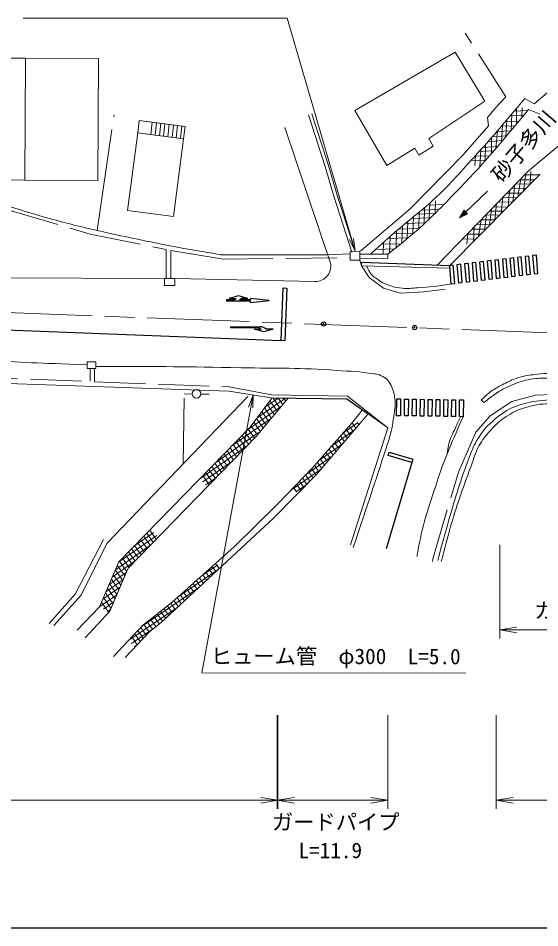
# Model space of a CAD drawing. Units: millimetres, scale not verified. Extents: x 40000 to 680000, y 20000 to 380000.
# Drawn here: x 103402 to 164707, y 205000 to 312000 of the extents above; entities that cross this region are included whole.
import ezdxf
from ezdxf.enums import TextEntityAlignment as Align

# ---------------------------------------------------------------- set-up
doc = ezdxf.new("R2010")
doc.units = ezdxf.units.MM
doc.header["$LTSCALE"] = 1000
doc.header["$PDMODE"] = 32
doc.header["$PDSIZE"] = 500
for name, pattern in [('CHAIN', [18.5, 12, -1.5, 3.5, -1.5]), ('DASHED', [7.5, 6, -1.5]), ('LONG_DASHED_DOTTED', [15.25, 12, -1.5, 0.25, -1.5])]:
    doc.linetypes.add(name, pattern=pattern)
for name, color, linetype, lineweight in [('M-BMK', 2, 'CHAIN', 13), ('M-STR-HTXT', 7, 'Continuous', 13), ('M-STR-STR1', 1, 'Continuous', 25), ('M-STR-STRC', 7, 'Continuous', 25), ('M-TTL-BAND', 7, 'Continuous', 25), ('M-WORK', 1, 'Continuous', 13)]:
    doc.layers.add(name, color=color, linetype=linetype, lineweight=lineweight)
doc.layers.add('M-OTRS', color=6, linetype='Continuous')
doc.styles.add('ＭＳ ゴシック', font='')
doc.styles.get('ＭＳ ゴシック').set_extended_font_data('MS Gothic')

# ---------------------------------------------------------------- blocks, each defined once
blk = doc.blocks.new('open_arrow')
at = {"color": 0, "linetype": 'Continuous', "lineweight": -2}
blk.add_lwpolyline([(7.5, 1.25), (0, 0), (7.5, -1.25)], dxfattribs=at)

msp = doc.modelspace()

# ---------------------------------------------------------------- hatches: boundary and pattern name
at = {"layer": 'M-WORK'}
h = msp.add_hatch(dxfattribs=at)
h.set_pattern_fill('USER', color=256, style=0, pattern_type=2)
h.set_pattern_definition([(35, (124749, 257825), (-286.788, 409.576), []), (125, (124749, 257825), (-409.576, -286.788), [])])
h.paths.add_polyline_path([(124749, 257825), (125651, 256889), (129878, 261227), (135149, 267309), (133208, 267320), (130667, 263901)])
h = msp.add_hatch(dxfattribs=at)
h.set_pattern_fill('USER', color=256, style=0, pattern_type=2)
h.set_pattern_definition([(35, (135408, 256436), (-286.788, 409.576), []), (125, (135408, 256436), (-409.576, -286.788), [])])
h.paths.add_polyline_path([(135408, 256436), (136421, 256236), (138477, 258311), (143508, 264246), (142854, 264683), (138362, 259561)])
h = msp.add_hatch(dxfattribs=at)
h.set_pattern_fill('USER', color=256, style=0, pattern_type=2)
h.set_pattern_definition([(35, (112960, 242770), (-286.788, 409.576), []), (125, (112960, 242770), (-409.576, -286.788), [])])
h.paths.add_polyline_path([(112960, 242770), (114021, 242114), (114156, 242261), (116314, 247303), (119858, 250942), (118970, 251893), (115214, 248037)])
h = msp.add_hatch(dxfattribs=at)
h.set_pattern_fill('USER', color=256, style=0, pattern_type=2)
h.set_pattern_definition([(34, (116414, 238845), (-279.596, 414.519), []), (125, (116414, 238845), (-409.576, -286.788), [])])
h.paths.add_polyline_path([(116414, 238845), (117080, 237961), (118854, 239861), (120199, 240924), (124200, 244641), (127112, 247348), (126680, 247929), (122532, 244226), (118228, 240713), (118015, 240543)])

# ---------------------------------------------------------------- linework, layer by layer
at = {"layer": 'M-BMK'}
msp.add_line((100087, 277438), (166834, 274954), dxfattribs=at)
at = {"layer": 'M-OTRS'}
for p in [(139295, 276031), (149996, 275604)]:
    msp.add_point(p, dxfattribs=at)
at = {"layer": 'M-STR-HTXT'}
for p, q in [((160000, 250039), (160000, 239039)), ((160000, 240039), (182989, 240039)), ((133855, 230000), (133855, 219000)), ((133922, 230000), (133922, 219000)), ((146865, 230000), (146865, 219000)), ((159567, 230000), (159567, 219000)), ((64604, 220000), (133922, 220000)), ((133855, 220000), (146865, 220000)), ((159567, 220000), (245235, 220000))]:
    msp.add_line(p, q, dxfattribs=at)
for points in [[(143009, 284580), (135000, 312000), (104000, 312000)], [(131003, 267679), (125000, 235000), (156030, 234951)]]:
    msp.add_lwpolyline(points, dxfattribs=at)
at = {"layer": 'M-STR-STR1'}
for p, q in [((154083, 282887), (143732, 283262)), ((133122, 267334), (142015, 267226)), ((142015, 267226), (144537, 265459))]:
    msp.add_line(p, q, dxfattribs=at)
at = {"layer": 'M-STR-STRC'}
for p, q in [((128646, 278871), (127903, 278871)), ((127903, 278871), (127903, 278721)), ((130703, 278721), (127903, 278721)), ((130703, 278871), (129416, 278871)), ((130403, 279021), (129603, 279021)), ((130703, 279021), (130703, 278871)), ((130703, 278571), (130703, 278721)), ((99522, 275449), (134293, 274073)), ((128357, 275713), (128357, 275563)), ((128357, 275713), (131842, 275713)), ((131599, 275563), (128357, 275563)), ((133357, 275413), (132557, 275413)), ((149676, 259738), (146659, 249578))]:
    msp.add_line(p, q, dxfattribs=at)
for points in [[(159418, 283532), (159598, 281391), (160045, 281445), (159865, 283587)], [(160307, 283640), (160487, 281498), (160934, 281553), (160754, 283694)], [(161197, 283748), (161377, 281606), (161824, 281660), (161644, 283802)], [(162086, 283855), (162266, 281714), (162713, 281768), (162533, 283909)], [(162975, 283963), (163155, 281821), (163602, 281875), (163422, 284017)], [(163864, 284070), (164044, 281929), (164491, 281983), (164311, 284124)], [(154083, 282887), (154263, 280746), (154710, 280800), (154530, 282941)], [(154972, 282995), (155152, 280853), (155599, 280907), (155419, 283049)], [(155861, 283102), (156041, 280961), (156488, 281015), (156308, 283156)], [(156751, 283210), (156931, 281068), (157378, 281122), (157198, 283264)], [(157640, 283317), (157820, 281176), (158267, 281230), (158087, 283371)], [(158529, 283425), (158709, 281283), (159156, 281337), (158976, 283479)], [(134293, 274073), (134525, 280277), (134964, 280261), (134731, 274057)], [(148349, 267206), (148326, 265236), (147876, 265242), (147899, 267212)], [(149272, 267192), (149249, 265222), (148799, 265228), (148822, 267199)], [(150195, 267178), (150172, 265208), (149722, 265215), (149745, 267185)], [(151118, 267164), (151094, 265194), (150645, 265201), (150668, 267171)], [(152041, 267150), (152017, 265180), (151568, 265187), (151591, 267157)], [(152964, 267137), (152940, 265166), (152490, 265173), (152514, 267143)], [(153887, 267123), (153863, 265153), (153413, 265159), (153437, 267130)], [(154810, 267109), (154786, 265139), (154336, 265146), (154360, 267116)], [(155733, 267095), (155709, 265125), (155259, 265132), (155283, 267102)], [(149676, 259738), (146892, 260551), (147011, 260958), (149794, 260145)]]:
    msp.add_lwpolyline(points, close=True, dxfattribs=at)
for points in [[(130403, 279021), (129303, 279321), (128203, 279021), (129003, 279021)], [(130703, 278571), (132903, 278796), (130703, 279021)], [(133357, 275413), (132257, 275113), (131157, 275413), (131957, 275413)]]:
    msp.add_lwpolyline(points, dxfattribs=at)
for centre, radius, start, end in [((128646, 279371), 500, 269.99998, 315.573), ((128889, 279721), 1000, 269.99999, 270.00001), ((128889, 279721), 1000, 301.78833, 315.573), ((131599, 275063), 500, 44.427, 90.00002), ((131842, 274713), 1000, 44.427, 90.00001)]:
    msp.add_arc(centre, radius, start, end, dxfattribs=at)
at = {"layer": 'M-TTL-BAND'}
msp.add_line((40000, 205000), (579000, 205000), dxfattribs=at)
at = {"layer": 'M-WORK'}
for p, q in [((164062, 301919), (172506, 309190)), ((142957, 301129), (154743, 307990)), ((154743, 307990), (158261, 302220)), ((158261, 302220), (151682, 297857)), ((162940, 302553), (164062, 301919)), ((137907, 300751), (139841, 294806)), ((146722, 294656), (142957, 301129)), ((158552, 300334), (159511, 301439)), ((161420, 300738), (161346, 298797)), ((163257, 301140), (161708, 301077)), ((161976, 301405), (161957, 299552)), ((162629, 301461), (162596, 300344)), ((163370, 301248), (164732, 300710)), ((118172, 299881), (122998, 299252)), ((119005, 298305), (119163, 299752)), ((119501, 298240), (119660, 299698)), ((119997, 298176), (120155, 299623)), ((137526, 300627), (139461, 294682)), ((158666, 299343), (158552, 300334)), ((160645, 299813), (162217, 299860)), ((160830, 300037), (160697, 298023)), ((161249, 300528), (162841, 300591)), ((163355, 294020), (170657, 300118)), ((120493, 298111), (120651, 299558)), ((120989, 298046), (121147, 299493)), ((121485, 297982), (121643, 299429)), ((121980, 297917), (122139, 299364)), ((122476, 297852), (122635, 299299)), ((140040, 283415), (134745, 299153)), ((155695, 295945), (158666, 299343)), ((159721, 298726), (159545, 296665)), ((159655, 298671), (161285, 298750)), ((160193, 299290), (161799, 299354)), ((160194, 297434), (160309, 299423)), ((118013, 298434), (122839, 297805)), ((151682, 297857), (152175, 296943)), ((158584, 297444), (160326, 297605)), ((159050, 297976), (159013, 296035)), ((159099, 298031), (160794, 298143)), ((150029, 296696), (146722, 294656)), ((150486, 295887), (150029, 296696)), ((152175, 296943), (150486, 295887)), ((157574, 296313), (159321, 296391)), ((157769, 296532), (157653, 294498)), ((158005, 296794), (159757, 296906)), ((158336, 297165), (158276, 295205)), ((149472, 289565), (155695, 295945)), ((157060, 294659), (157164, 295867)), ((157065, 295757), (158825, 295826)), ((156602, 295242), (158381, 295312)), ((152644, 282939), (163355, 294020)), ((164763, 293651), (154083, 282887)), ((163054, 293709), (162808, 291681)), ((162936, 293587), (164682, 293569)), ((163662, 293964), (163583, 292462)), ((161775, 292385), (161523, 290386)), ((161882, 292496), (163583, 292462)), ((162476, 293111), (162132, 291000)), ((162367, 292998), (164084, 292967)), ((140516, 291060), (142628, 284458)), ((140897, 291182), (143009, 284580)), ((158547, 291671), (155983, 289198)), ((160850, 291429), (162529, 291400)), ((161155, 291744), (160990, 289848)), ((161399, 291996), (163097, 291972)), ((151509, 290013), (153437, 290087)), ((151787, 290263), (151711, 288352)), ((152454, 290499), (152399, 289040)), ((159634, 290171), (159416, 288262)), ((159851, 290395), (161493, 290355)), ((160352, 290913), (160155, 289007)), ((160352, 290913), (162017, 290883)), ((143697, 284676), (149472, 289565)), ((150235, 288938), (152399, 289040)), ((150522, 289179), (150481, 287242)), ((150842, 289429), (152844, 289484)), ((151162, 289707), (151113, 287810)), ((155263, 288504), (155775, 289414)), ((155263, 288504), (155983, 289198)), ((155263, 288504), (156191, 288983)), ((155941, 289242), (155365, 288686)), ((156025, 289155), (155449, 288600)), ((155468, 288868), (155900, 289285)), ((155858, 289328), (155570, 289050)), ((155634, 288696), (156066, 289112)), ((155672, 289232), (155816, 289371)), ((156191, 288983), (155775, 289414)), ((156108, 289069), (155820, 288791)), ((156006, 288887), (156150, 289026)), ((158448, 288944), (158196, 287032)), ((159031, 289547), (158805, 287646)), ((158810, 289318), (160445, 289300)), ((159291, 289815), (160923, 289781)), ((148882, 287835), (151240, 287923)), ((149188, 288088), (149112, 286079)), ((149628, 288442), (151852, 288498)), ((149848, 288630), (149791, 286720)), ((157797, 288270), (157508, 286339)), ((157797, 288270), (159416, 288262)), ((158377, 288870), (159993, 288844)), ((147882, 286983), (147812, 284995)), ((148104, 287191), (150481, 287242)), ((148556, 287566), (148479, 285530)), ((156756, 287193), (158355, 287193)), ((156979, 287424), (156924, 285751)), ((157303, 287759), (158899, 287741)), ((146853, 286084), (149234, 286153)), ((147117, 286329), (147034, 284377)), ((147492, 286654), (149902, 286723)), ((155611, 286008), (157213, 286041)), ((156246, 286665), (156142, 285402)), ((156196, 286613), (157778, 286611)), ((143539, 284586), (143697, 284676)), ((145421, 284800), (147668, 284870)), ((146084, 285403), (148414, 285472)), ((146332, 285634), (146297, 284227)), ((143732, 283262), (143732, 282887)), ((143732, 282887), (154130, 282590)), ((91793, 281497), (120593, 281372)), ((121795, 281372), (138282, 281023)), ((128147, 268144), (91159, 269411)), ((113833, 250213), (130396, 267506)), ((123860, 267766), (122906, 267800)), ((124857, 267769), (125846, 267780)), ((133231, 267700), (142121, 267551)), ((142121, 267551), (146865, 263828)), ((122906, 267303), (122793, 259567)), ((130667, 263901), (133208, 267320)), ((131348, 262736), (135149, 267309)), ((157806, 267070), (158182, 266789)), ((144537, 265459), (138477, 258311)), ((142558, 264316), (143858, 265935)), ((144537, 265459), (146865, 263828)), ((137977, 259124), (142558, 264316)), ((115214, 248037), (130667, 263901)), ((146865, 263828), (142448, 250044)), ((116314, 247303), (131348, 262736)), ((133912, 254871), (137977, 259124)), ((138477, 258311), (133443, 253230)), ((128783, 249805), (133912, 254871)), ((133443, 253230), (120199, 240924)), ((110081, 244232), (113411, 250682)), ((110784, 244138), (113833, 250213)), ((121512, 243316), (128783, 249805)), ((112960, 242770), (115214, 248037)), ((114156, 242261), (116314, 247303)), ((107032, 240784), (110081, 244232)), ((107571, 240573), (110784, 244138)), ((118015, 240543), (121512, 243316)), ((110313, 239997), (112960, 242770)), ((111271, 239118), (114156, 242261)), ((120199, 240924), (118854, 239861)), ((114585, 236905), (118015, 240543)), ((118854, 239861), (115977, 236780))]:
    msp.add_line(p, q, dxfattribs=at)
at = {"layer": 'M-WORK', "linetype": 'LONG_DASHED_DOTTED'}
msp.add_line((112678, 287033), (114746, 301111), dxfattribs=at)
at = {"layer": 'M-WORK', "linetype": 'DASHED'}
for p, q in [((139461, 294682), (140516, 291060)), ((140897, 291182), (139841, 294806)), ((142427, 284264), (139622, 284166)), ((128147, 268144), (133122, 267334))]:
    msp.add_line(p, q, dxfattribs=at)
for points in [[(159511, 301439), (160728, 302748), (155943, 310242)], [(104197, 292948), (99913, 292973), (100241, 307304), (104275, 307304)], [(84315, 293550), (94394, 291861), (102310, 289433), (111862, 286584), (120798, 284795), (120775, 281348)], [(121338, 281371), (121338, 284655), (127342, 283670), (142431, 283820)], [(143542, 284226), (146847, 284227), (146847, 283742), (143547, 283788)], [(143549, 283533), (143732, 282887), (144662, 281496), (146351, 280245), (148290, 279651), (151073, 279807), (153591, 280136)], [(89829, 271557), (89840, 270064), (111874, 269284), (111863, 270788)], [(112350, 270788), (112350, 269229), (128184, 268635), (133231, 267700)], [(152108, 248088), (152131, 248393), (155133, 258596), (157174, 263287), (158863, 265210), (161419, 266899), (164187, 267649), (167377, 267766), (181238, 267250), (213089, 265679), (239522, 264624), (245972, 264225)]]:
    msp.add_lwpolyline(points, dxfattribs=at)
at = {"layer": 'M-WORK'}
for points in [[(104275, 307304), (112836, 307257), (112757, 292901), (104197, 292948)], [(117445, 298509), (122839, 297805), (123028, 299248), (117633, 299952)], [(117445, 298509), (122839, 297805), (121648, 288674), (116254, 289378)], [(142424, 284575), (142434, 283522), (143549, 283533), (143539, 284586)], [(120593, 281372), (121795, 281372), (121795, 280552), (120593, 280552)], [(111502, 271570), (112513, 271570), (112513, 270788), (111502, 270788)]]:
    msp.add_lwpolyline(points, close=True, dxfattribs=at)
msp.add_circle((124364, 267803), 500, dxfattribs=at)
msp.add_arc((138321, 282837), 1814, 268.78887, 18.59328, dxfattribs=at)
for points, knots in [([(144802, 284227), (146328, 285623), (146732, 285986), (147992, 287088), (149620, 288512), (150646, 289180), (152229, 290653), (154358, 292634), (155388, 293911), (157342, 296064), (159592, 298542), (160295, 299395), (162940, 302553)], [0, 0, 0, 0, 1, 1, 1, 2, 2, 2, 3, 3, 3, 4, 4, 4, 4]), ([(146847, 284227), (148478, 285498), (148927, 285881), (150208, 287002), (152312, 288842), (153361, 290015), (155306, 292022), (158637, 295459), (159636, 296763), (163370, 301248)], [0, 0, 0, 0, 1, 1, 1, 2, 2, 2, 3, 3, 3, 3]), ([(84611, 294191), (89620, 293234), (91272, 292919), (95541, 292103), (95541, 292103), (95541, 292103), (95541, 292103), (99871, 290721), (102253, 289802), (106627, 288566), (108974, 287903), (110300, 287572), (112678, 287033), (116021, 286276), (117900, 285882), (121263, 285219), (123574, 284764), (124883, 284586), (127204, 284187), (127239, 284182), (127258, 284176), (127293, 284172), (127400, 284161), (127461, 284159), (127569, 284150), (127569, 284150), (127569, 284150), (127569, 284150), (132277, 284157), (133748, 284159), (139622, 284166)], [0, 0, 0, 0, 1, 1, 1, 2, 2, 2, 3, 3, 3, 4, 4, 4, 5, 5, 5, 6, 6, 6, 7, 7, 7, 8, 8, 8, 9, 9, 9, 10, 10, 10, 10]), ([(144368, 282869), (144487, 282532), (144551, 282404), (144725, 282137), (144998, 281717), (145251, 281546), (145663, 281262), (146250, 280856), (146622, 280670), (147305, 280464), (147775, 280323), (148051, 280274), (148540, 280230), (149240, 280167), (149637, 280242), (150338, 280277), (151880, 280353), (152412, 280468), (154263, 280746)], [0, 0, 0, 0, 1, 1, 1, 2, 2, 2, 3, 3, 3, 4, 4, 4, 5, 5, 5, 6, 6, 6, 6]), ([(90241, 272269), (91897, 272277), (92352, 272265), (93703, 272218), (95879, 272142), (97090, 271944), (99262, 271796), (104037, 271469), (105588, 271448), (111502, 271233)], [0, 0, 0, 0, 1, 1, 1, 2, 2, 2, 3, 3, 3, 3]), ([(112513, 271045), (120792, 271012), (122920, 271021), (129589, 270881), (133987, 270788), (136459, 270895), (140847, 270576), (142544, 270452), (143502, 270429), (145186, 270177), (145454, 270137), (145614, 270137), (145866, 270037), (146464, 269798), (146823, 269546), (147132, 268981), (147447, 268407), (147553, 268034), (147648, 267386), (147799, 266369), (147608, 265780), (147484, 264759), (147403, 264092), (147315, 263724), (147156, 263071), (147007, 262459), (146861, 262134), (146671, 261534), (145202, 256904), (144685, 255450), (142762, 249729)], [0, 0, 0, 0, 1, 1, 1, 2, 2, 2, 3, 3, 3, 4, 4, 4, 5, 5, 5, 6, 6, 6, 7, 7, 7, 8, 8, 8, 9, 9, 9, 10, 10, 10, 10]), ([(168140, 270105), (166336, 270212), (165736, 270309), (164217, 270104), (163435, 269998), (162992, 269941), (162231, 269728), (161593, 269550), (161265, 269358), (160668, 269072), (160100, 268800), (159790, 268629), (159260, 268290), (158814, 268004), (158588, 267804), (158197, 267446), (158041, 267302), (157986, 267253), (157806, 267070)], [0, 0, 0, 0, 1, 1, 1, 2, 2, 2, 3, 3, 3, 4, 4, 4, 5, 5, 5, 6, 6, 6, 6]), ([(158182, 266789), (158702, 267244), (158877, 267376), (159354, 267711), (160124, 268252), (160602, 268496), (161465, 268868), (162285, 269222), (162777, 269360), (163654, 269525), (164448, 269674), (164911, 269633), (165718, 269666), (166731, 269707), (167075, 269693), (168314, 269666)], [0, 0, 0, 0, 1, 1, 1, 2, 2, 2, 3, 3, 3, 4, 4, 4, 5, 5, 5, 5]), ([(152709, 248201), (153293, 250434), (153463, 251026), (153987, 252826), (154859, 255821), (155343, 257506), (156442, 260425), (156769, 261294), (156972, 261782), (157456, 262575), (158177, 263755), (158780, 264312), (159864, 265170), (160782, 265898), (161407, 266199), (162522, 266557), (163609, 266905), (164264, 266948), (165399, 267078), (166281, 267179), (166784, 267134), (167671, 267120), (169729, 267086), (170879, 266994), (172936, 266911), (182655, 266521), (185701, 266372), (197816, 265832)], [0, 0, 0, 0, 1, 1, 1, 2, 2, 2, 3, 3, 3, 4, 4, 4, 5, 5, 5, 6, 6, 6, 7, 7, 7, 8, 8, 8, 9, 9, 9, 9]), ([(153133, 248095), (154038, 251542), (154253, 252509), (155181, 255272), (155717, 256865), (156042, 257750), (156636, 259322), (156985, 260248), (157063, 260825), (157558, 261683), (158007, 262462), (158322, 262870), (158934, 263528), (159585, 264228), (159953, 264647), (160763, 265154), (161897, 265863), (162633, 266143), (163938, 266436), (165092, 266696), (165774, 266634), (166955, 266687), (167523, 266712), (167842, 266669), (168410, 266655), (173109, 266544), (174613, 266429), (180434, 266139)], [0, 0, 0, 0, 1, 1, 1, 2, 2, 2, 3, 3, 3, 4, 4, 4, 5, 5, 5, 6, 6, 6, 7, 7, 7, 8, 8, 8, 9, 9, 9, 9]), ([(150274, 248663), (150310, 248930), (150330, 249006), (150368, 249226), (150902, 252279), (151470, 253941), (152432, 256888), (153506, 260180), (154026, 261310), (155709, 265125)], [0, 0, 0, 0, 1, 1, 1, 2, 2, 2, 3, 3, 3, 3]), ([(155415, 265129), (155107, 264509), (155027, 264337), (154796, 263821), (154444, 263033), (154149, 262615), (153976, 261770), (153899, 261392), (153866, 261239), (153837, 260791)], [0, 0, 0, 0, 1, 1, 1, 2, 2, 2, 3, 3, 3, 3])]:
    msp.add_open_spline(points, degree=3, knots=knots, dxfattribs=at)

# ---------------------------------------------------------------- block references
at = {"layer": 'M-STR-HTXT'}
for p, xscale, yscale, rotation in [((143009, 284580), 200, 200, 106.3), ((131003, 267679), 200, 200, 259.6), ((133922, 220000), 267, 267, 180), ((146865, 220000), 267, 267, 180)]:
    msp.add_blockref('open_arrow', p, dxfattribs=dict(at, xscale=xscale, yscale=yscale, rotation=rotation))
at = {"layer": 'M-STR-HTXT', "xscale": 267, "yscale": 267}
for p in [(160000, 240039), (133855, 220000), (159567, 220000)]:
    msp.add_blockref('open_arrow', p, dxfattribs=at)

# ---------------------------------------------------------------- texts
at = {"layer": 'M-STR-HTXT', "style": 'ＭＳ ゴシック'}
for p in [(164091, 240886), (133221, 215982)]:
    msp.add_text('ガードパイプ', height=1833, dxfattribs=at).set_placement(p, align=Align.BOTTOM_LEFT)
msp.add_text('ヒューム管\u3000φ300\u3000L=5.0', height=1833, rotation=359.909, dxfattribs=at).set_placement((126031, 235498), align=Align.BOTTOM_LEFT)
msp.add_text('L=11.9', height=1833, dxfattribs=at).set_placement((140081, 212637), align=Align.BOTTOM_CENTER)
at = {"layer": 'M-WORK', "style": 'ＭＳ ゴシック'}
msp.add_text('砂子多川', height=1833, rotation=49.574, dxfattribs=at).set_placement((160664, 292177), align=Align.BOTTOM_LEFT)

doc.saveas('drawing.dxf')
